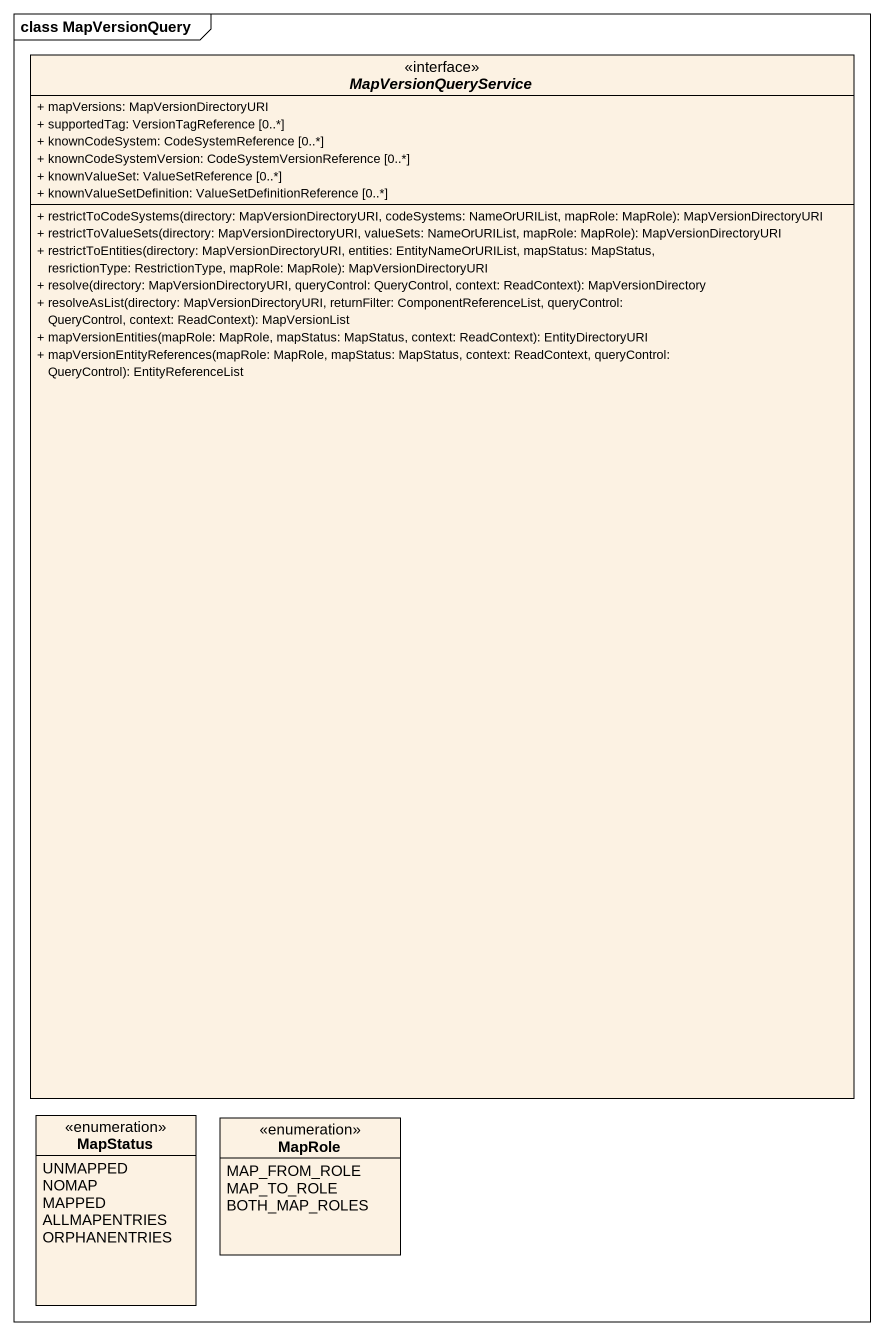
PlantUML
@startuml
mainframe class MapVersionQuery
hide circle
hide empty members
skinparam classAttributeIconSize 0
interface MapVersionQueryService <<interface>> {
  + mapVersions: MapVersionDirectoryURI
  + supportedTag: VersionTagReference [0..*]
  + knownCodeSystem: CodeSystemReference [0..*]
  + knownCodeSystemVersion: CodeSystemVersionReference [0..*]
  + knownValueSet: ValueSetReference [0..*]
  + knownValueSetDefinition: ValueSetDefinitionReference [0..*]
  + restrictToCodeSystems(directory: MapVersionDirectoryURI, codeSystems: NameOrURIList, mapRole: MapRole): MapVersionDirectoryURI
  + restrictToValueSets(directory: MapVersionDirectoryURI, valueSets: NameOrURIList, mapRole: MapRole): MapVersionDirectoryURI
  + restrictToEntities(directory: MapVersionDirectoryURI, entities: EntityNameOrURIList, mapStatus: MapStatus, resrictionType: RestrictionType, mapRole: MapRole): MapVersionDirectoryURI
  + resolve(directory: MapVersionDirectoryURI, queryControl: QueryControl, context: ReadContext): MapVersionDirectory
  + resolveAsList(directory: MapVersionDirectoryURI, returnFilter: ComponentReferenceList, queryControl: QueryControl, context: ReadContext): MapVersionList
  + mapVersionEntities(mapRole: MapRole, mapStatus: MapStatus, context: ReadContext): EntityDirectoryURI
  + mapVersionEntityReferences(mapRole: MapRole, mapStatus: MapStatus, context: ReadContext, queryControl: QueryControl): EntityReferenceList
}
enum MapStatus {
  UNMAPPED
  NOMAP
  MAPPED
  ALLMAPENTRIES
  ORPHANENTRIES
}
enum MapRole {
  MAP_FROM_ROLE
  MAP_TO_ROLE
  BOTH_MAP_ROLES
}
@enduml
